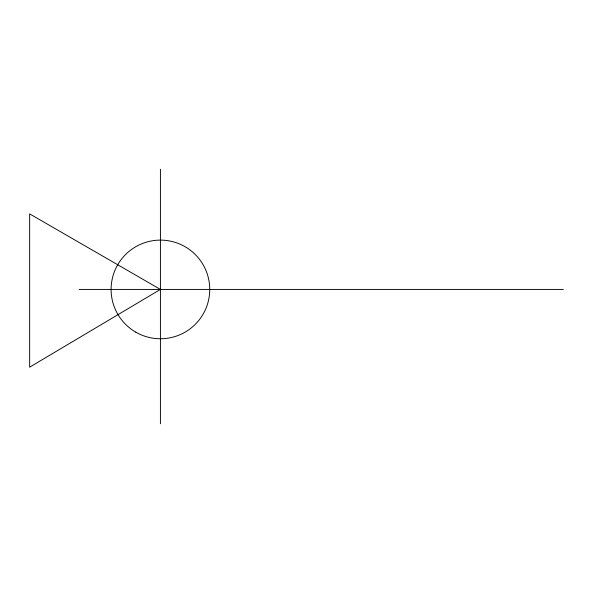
<?xml version="1.0" encoding="UTF-8"?>
<svg xmlns="http://www.w3.org/2000/svg" width="593" height="593" viewBox="0 0 593 593"><rect width="100%" height="100%" fill="white"/><g stroke="black" fill="none" stroke-linecap="round" stroke-linejoin="round"><path stroke-width="0.89" d="M79.128 289.428L563.35 289.428M160.421 169.257L160.421 423.743M160.421 289.428L29.65 367.186L29.65 213.873L160.421 289.428M135.76 332.147A49.323 49.323 0 0 0 209.744 289.428A49.323 49.323 0 0 0 135.76 246.718A49.323 49.323 0 0 0 135.76 332.147"/></g></svg>
